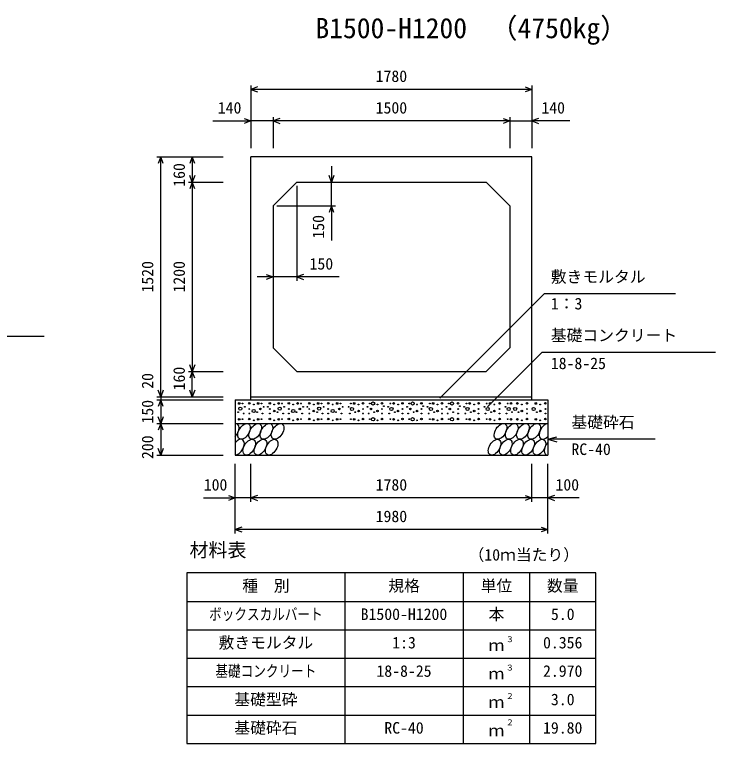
# Model space of a CAD drawing. Units: millimetres, scale not verified. Extents: x -25170 to 75630, y 0 to 35640.
# Drawn here: x 35103 to 39542, y 7825 to 12443 of the extents above; entities that cross this region are included whole.
import ezdxf
from ezdxf.enums import TextEntityAlignment as Align

# ---------------------------------------------------------------- set-up
doc = ezdxf.new("R2010")
doc.units = ezdxf.units.MM
doc.header["$LTSCALE"] = 60
for name, color, linetype, lineweight in [('DIM', 7, 'Continuous', 25), ('HATCH', 6, 'Continuous', 25), ('HYO', 3, 'Continuous', 25), ('HYO2', 4, 'Continuous', 25), ('OUTLINE', 3, 'Continuous', 25), ('TXT', 7, 'Continuous', 25)]:
    doc.layers.add(name, color=color, linetype=linetype, lineweight=lineweight)
doc.styles.add('ＭＳ ゴシック', font='')
doc.styles.get('ＭＳ ゴシック').set_extended_font_data('MS Gothic')

msp = doc.modelspace()

# ---------------------------------------------------------------- linework, layer by layer
at = {"layer": 'DIM'}
for p, q in [((36599.98, 11993.78), (36599.98, 11596.89)), ((36642.27, 11984.17), (36599.98, 11968.78)), ((38379.98, 11968.78), (36599.98, 11968.78)), ((36599.98, 11968.78), (36642.27, 11953.39)), ((38337.7, 11984.17), (38379.98, 11968.78)), ((38379.98, 11968.78), (38337.7, 11953.39)), ((38379.98, 11993.78), (38379.98, 11596.89)), ((36557.7, 11784.17), (36599.98, 11768.78)), ((36739.98, 11793.78), (36739.98, 11596.89)), ((36782.27, 11784.17), (36739.98, 11768.78)), ((38197.7, 11784.17), (38239.98, 11768.78)), ((38239.98, 11793.78), (38239.98, 11596.89)), ((38422.27, 11784.17), (38379.98, 11768.78)), ((36359.24, 11768.78), (36599.98, 11768.78)), ((36599.98, 11768.78), (36557.7, 11753.39)), ((36739.98, 11768.78), (36599.98, 11768.78)), ((38239.98, 11768.78), (36739.98, 11768.78)), ((36739.98, 11768.78), (36782.27, 11753.39)), ((38239.98, 11768.78), (38197.7, 11753.39)), ((38239.98, 11768.78), (38379.98, 11768.78)), ((38620.73, 11768.78), (38379.98, 11768.78)), ((38379.98, 11768.78), (38422.27, 11753.39)), ((36003.88, 11541.89), (36424.98, 11541.89)), ((36028.88, 11541.89), (36013.49, 11499.6)), ((36028.88, 10021.89), (36028.88, 11541.89)), ((36044.27, 11499.6), (36028.88, 11541.89)), ((36228.88, 11541.89), (36213.49, 11499.6)), ((36228.88, 11541.89), (36228.88, 11381.89)), ((36244.27, 11499.6), (36228.88, 11541.89)), ((37110.84, 11481.89), (37110.84, 11381.89)), ((36228.88, 11381.89), (36213.49, 11424.17)), ((36244.27, 11424.17), (36228.88, 11381.89)), ((37110.84, 11381.89), (37095.44, 11424.17)), ((37126.23, 11424.17), (37110.84, 11381.89)), ((36203.88, 11381.89), (36424.98, 11381.89)), ((36228.88, 11381.89), (36213.49, 11339.6)), ((36228.88, 11381.89), (36228.88, 10181.89)), ((36244.27, 11339.6), (36228.88, 11381.89)), ((37110.84, 11231.89), (37110.84, 11381.89)), ((36889.98, 11356.89), (36889.98, 10755.32)), ((36764.98, 11231.89), (37135.84, 11231.89)), ((37110.84, 11231.89), (37095.44, 11189.6)), ((37126.23, 11189.6), (37110.84, 11231.89)), ((37110.84, 11231.89), (37110.84, 11011.01)), ((36739.98, 10780.32), (36639.98, 10780.32)), ((36697.7, 10795.71), (36739.98, 10780.32)), ((36739.98, 10780.32), (36697.7, 10764.93)), ((36889.98, 10780.32), (36739.98, 10780.32)), ((36932.27, 10795.71), (36889.98, 10780.32)), ((37159.45, 10780.32), (36889.98, 10780.32)), ((36889.98, 10780.32), (36932.27, 10764.93)), ((37796.2, 10012.55), (38456.48, 10672.83)), ((39288.89, 10672.83), (38456.48, 10672.83)), ((35291.62, 10402.22), (34192.07, 10402.22)), ((38098.01, 9958.16), (38442.07, 10302.22)), ((39541.62, 10302.22), (38442.07, 10302.22)), ((36228.88, 10181.89), (36213.49, 10224.17)), ((36244.27, 10224.17), (36228.88, 10181.89)), ((36203.88, 10181.89), (36424.98, 10181.89)), ((36228.88, 10181.89), (36213.49, 10139.6)), ((36228.88, 10021.89), (36228.88, 10181.89)), ((36244.27, 10139.6), (36228.88, 10181.89)), ((36003.88, 10021.89), (36424.98, 10021.89)), ((36028.88, 10021.89), (36013.49, 10064.17)), ((36044.27, 10064.17), (36028.88, 10021.89)), ((36028.88, 10021.89), (36028.88, 10001.89)), ((36228.88, 10021.89), (36213.49, 10064.17)), ((36244.27, 10064.17), (36228.88, 10021.89)), ((36003.88, 10001.89), (36424.98, 10001.89)), ((36028.88, 10001.89), (36013.49, 9959.6)), ((36028.88, 10001.89), (36028.88, 9851.89)), ((36044.27, 9959.6), (36028.88, 10001.89)), ((36028.88, 9851.89), (36013.49, 9894.17)), ((36044.27, 9894.17), (36028.88, 9851.89)), ((36003.88, 9851.89), (36424.98, 9851.89)), ((36028.88, 9851.89), (36013.49, 9809.6)), ((36028.88, 9851.89), (36028.88, 9651.89)), ((36044.27, 9809.6), (36028.88, 9851.89)), ((38479.98, 9751.89), (38537.94, 9767.42)), ((39159.79, 9751.89), (38479.98, 9751.89)), ((38479.98, 9751.89), (38537.94, 9736.36)), ((36003.88, 9651.89), (36424.98, 9651.89)), ((36028.88, 9651.89), (36013.49, 9694.17)), ((36044.27, 9694.17), (36028.88, 9651.89)), ((36499.98, 9155.28), (36499.98, 9596.89)), ((36599.98, 9355.28), (36599.98, 9596.89)), ((38379.98, 9355.28), (38379.98, 9596.89)), ((38379.98, 9355.28), (38379.98, 9596.89)), ((38479.98, 9155.28), (38479.98, 9596.89)), ((36300.44, 9380.28), (36499.98, 9380.28)), ((36457.7, 9395.67), (36499.98, 9380.28)), ((36499.98, 9380.28), (36457.7, 9364.88)), ((36599.98, 9380.28), (36499.98, 9380.28)), ((36642.27, 9395.67), (36599.98, 9380.28)), ((38379.98, 9380.28), (36599.98, 9380.28)), ((36599.98, 9380.28), (36642.27, 9364.88)), ((38337.7, 9395.67), (38379.98, 9380.28)), ((38379.98, 9380.28), (38337.7, 9364.88)), ((38479.98, 9380.28), (38379.98, 9380.28)), ((38522.27, 9395.67), (38479.98, 9380.28)), ((38679.53, 9380.28), (38479.98, 9380.28)), ((38479.98, 9380.28), (38522.27, 9364.88)), ((36542.27, 9195.67), (36499.98, 9180.28)), ((38437.7, 9195.67), (38479.98, 9180.28)), ((38479.98, 9180.28), (36499.98, 9180.28)), ((36499.98, 9180.28), (36542.27, 9164.88)), ((38479.98, 9180.28), (38437.7, 9164.88))]:
    msp.add_line(p, q, dxfattribs=at)
at = {"layer": 'HATCH'}
for centre, radius in [((36526.02, 9979.07), 5), ((36547.05, 9979.07), 2.5), ((36589.95, 9979.94), 5), ((36617.99, 9972.06), 2.5), ((36646.02, 9979.07), 5), ((36667.05, 9979.07), 2.5), ((36719.95, 9979.94), 5), ((36747.99, 9972.06), 2.5), ((36776.02, 9979.07), 5), ((36797.05, 9979.07), 2.5), ((36839.95, 9979.94), 5), ((36867.99, 9972.06), 2.5), ((36896.02, 9979.07), 5), ((36917.05, 9979.07), 2.5), ((36969.95, 9979.94), 5), ((36997.99, 9972.06), 2.5), ((37026.02, 9979.07), 5), ((37047.05, 9979.07), 2.5), ((37089.95, 9979.94), 5), ((37117.99, 9972.06), 2.5), ((37146.02, 9979.07), 5), ((37167.05, 9979.07), 2.5), ((37232.91, 9979.07), 2.5), ((37253.94, 9979.07), 5), ((37281.98, 9972.06), 2.5), ((37310.01, 9979.94), 5), ((37352.91, 9979.07), 2.5), ((37373.94, 9979.07), 10), ((37401.98, 9972.06), 2.5), ((37430.01, 9979.94), 5), ((37482.91, 9979.07), 2.5), ((37503.94, 9979.07), 5), ((37531.98, 9972.06), 2.5), ((37560.01, 9979.94), 5), ((37602.91, 9979.07), 2.5), ((37623.94, 9979.07), 10), ((37651.98, 9972.06), 2.5), ((37680.01, 9979.94), 5), ((37732.91, 9979.07), 2.5), ((37753.94, 9979.07), 5), ((37781.98, 9972.06), 2.5), ((37810.01, 9979.94), 5), ((37852.91, 9979.07), 2.5), ((37873.94, 9979.07), 10), ((37911.84, 9979.94), 5), ((37964.73, 9979.07), 2.5), ((37985.76, 9979.07), 5), ((38013.8, 9972.06), 2.5), ((38041.84, 9979.94), 5), ((38092.79, 9979.07), 2.5), ((38113.83, 9979.07), 5), ((38141.86, 9972.06), 2.5), ((38174.77, 9979.94), 5), ((38225.72, 9979.07), 2.5), ((38246.75, 9979.07), 5), ((38287.42, 9979.07), 5), ((38315.46, 9972.06), 2.5), ((38348.36, 9979.94), 5), ((38404.27, 9979.07), 5), ((38432.3, 9972.06), 2.5), ((38465.2, 9979.94), 5), ((36532.56, 9946.05), 10), ((36561.07, 9958.05), 2.5), ((36589.95, 9944.05), 2.5), ((36617.99, 9930.92), 10), ((36660.04, 9944.05), 5), ((36681.07, 9958.05), 2.5), ((36707.53, 9957.15), 2.5), ((36719.95, 9944.05), 2.5), ((36747.99, 9930.92), 5), ((36782.56, 9946.05), 10), ((36811.07, 9958.05), 2.5), ((36839.95, 9944.05), 2.5), ((36867.99, 9930.92), 10), ((36910.04, 9944.05), 5), ((36931.07, 9958.05), 2.5), ((36957.53, 9957.15), 2.5), ((36969.95, 9944.05), 2.5), ((36997.99, 9930.92), 5), ((37032.56, 9946.05), 10), ((37061.07, 9958.05), 2.5), ((37089.95, 9944.05), 2.5), ((37117.99, 9930.92), 10), ((37160.04, 9944.05), 5), ((37181.07, 9958.05), 2.5), ((37218.89, 9958.05), 2.5), ((37239.92, 9944.05), 10), ((37281.98, 9930.92), 5), ((37310.01, 9944.05), 2.5), ((37338.89, 9958.05), 2.5), ((37359.92, 9944.05), 5), ((37401.98, 9930.92), 5), ((37430.01, 9944.05), 2.5), ((37441.35, 9962.37), 2.5), ((37468.89, 9958.05), 2.5), ((37489.92, 9944.05), 10), ((37531.98, 9930.92), 5), ((37560.01, 9944.05), 2.5), ((37588.89, 9958.05), 2.5), ((37609.92, 9944.05), 5), ((37651.98, 9930.92), 5), ((37680.01, 9944.05), 2.5), ((37691.35, 9962.37), 2.5), ((37718.89, 9958.05), 2.5), ((37739.92, 9944.05), 10), ((37781.98, 9930.92), 5), ((37810.01, 9944.05), 2.5), ((37838.89, 9958.05), 2.5), ((37859.92, 9944.05), 5), ((37911.84, 9944.05), 2.5), ((37923.18, 9962.37), 2.5), ((37950.71, 9958.05), 2.5), ((37971.74, 9944.05), 10), ((38013.8, 9930.92), 5), ((38041.84, 9944.05), 2.5), ((38078.78, 9958.05), 2.5), ((38099.81, 9944.05), 10), ((38141.86, 9930.92), 5), ((38174.77, 9944.05), 2.5), ((38211.7, 9958.05), 2.5), ((38232.73, 9944.05), 10), ((38273.4, 9944.05), 10), ((38315.46, 9930.92), 5), ((38348.36, 9944.05), 2.5), ((38390.25, 9944.05), 10), ((38432.3, 9930.92), 5), ((38465.2, 9944.05), 2.5), ((36519.01, 9923.91), 2.5), ((36526.02, 9879.07), 5), ((36547.05, 9879.07), 2.5), ((36554.06, 9916.04), 2.5), ((36589.95, 9879.94), 5), ((36589.95, 9916.04), 2.5), ((36639.01, 9923.91), 2.5), ((36646.02, 9879.07), 5), ((36667.05, 9879.07), 2.5), ((36674.06, 9916.04), 2.5), ((36719.95, 9879.94), 5), ((36719.95, 9916.04), 2.5), ((36769.01, 9923.91), 2.5), ((36776.02, 9879.07), 5), ((36797.05, 9879.07), 2.5), ((36804.06, 9916.04), 2.5), ((36839.95, 9879.94), 5), ((36839.95, 9916.04), 2.5), ((36889.01, 9923.91), 2.5), ((36896.02, 9879.07), 5), ((36917.05, 9879.07), 2.5), ((36924.06, 9916.04), 2.5), ((36969.95, 9879.94), 5), ((36969.95, 9916.04), 2.5), ((37019.01, 9923.91), 2.5), ((37026.02, 9879.07), 5), ((37047.05, 9879.07), 2.5), ((37054.06, 9916.04), 2.5), ((37089.95, 9879.94), 5), ((37089.95, 9916.04), 2.5), ((37139.01, 9923.91), 2.5), ((37146.02, 9879.07), 5), ((37167.05, 9879.07), 2.5), ((37174.06, 9916.04), 2.5), ((37225.9, 9916.04), 2.5), ((37232.91, 9879.07), 2.5), ((37253.94, 9879.07), 5), ((37260.95, 9923.91), 2.5), ((37310.01, 9879.94), 5), ((37310.01, 9916.04), 2.5), ((37345.9, 9916.04), 2.5), ((37352.91, 9879.07), 2.5), ((37373.94, 9879.07), 10), ((37380.95, 9923.91), 2.5), ((37430.01, 9879.94), 5), ((37430.01, 9916.04), 2.5), ((37475.9, 9916.04), 2.5), ((37482.91, 9879.07), 2.5), ((37503.94, 9879.07), 5), ((37510.95, 9923.91), 2.5), ((37560.01, 9879.94), 5), ((37560.01, 9916.04), 2.5), ((37595.9, 9916.04), 2.5), ((37602.91, 9879.07), 2.5), ((37623.94, 9879.07), 10), ((37630.95, 9923.91), 2.5), ((37680.01, 9879.94), 5), ((37680.01, 9916.04), 2.5), ((37725.9, 9916.04), 2.5), ((37732.91, 9879.07), 2.5), ((37753.94, 9879.07), 5), ((37760.95, 9923.91), 2.5), ((37810.01, 9879.94), 5), ((37810.01, 9916.04), 2.5), ((37845.9, 9916.04), 2.5), ((37852.91, 9879.07), 2.5), ((37873.94, 9879.07), 10), ((37880.95, 9923.91), 2.5), ((37911.84, 9879.94), 5), ((37911.84, 9916.04), 2.5), ((37957.72, 9916.04), 2.5), ((37964.73, 9879.07), 2.5), ((37985.76, 9879.07), 5), ((37992.77, 9923.91), 2.5), ((38041.84, 9879.94), 5), ((38041.84, 9916.04), 2.5), ((38085.79, 9916.04), 2.5), ((38092.79, 9879.07), 2.5), ((38113.83, 9879.07), 5), ((38120.83, 9923.91), 2.5), ((38174.77, 9879.94), 5), ((38174.77, 9916.04), 2.5), ((38218.71, 9916.04), 2.5), ((38225.72, 9879.07), 2.5), ((38246.75, 9879.07), 5), ((38253.76, 9923.91), 2.5), ((38287.42, 9879.07), 5), ((38294.43, 9923.91), 2.5), ((38348.36, 9879.94), 5), ((38348.36, 9916.04), 2.5), ((38404.27, 9879.07), 5), ((38411.27, 9923.91), 2.5), ((38465.2, 9879.94), 5), ((38465.2, 9916.04), 2.5), ((36617.99, 9872.06), 2.5), ((36747.99, 9872.06), 2.5), ((36867.99, 9872.06), 2.5), ((36997.99, 9872.06), 2.5), ((37117.99, 9872.06), 2.5), ((37281.98, 9872.06), 2.5), ((37401.98, 9872.06), 2.5), ((37531.98, 9872.06), 2.5), ((37651.98, 9872.06), 2.5), ((37781.98, 9872.06), 2.5), ((38013.8, 9872.06), 2.5), ((38141.86, 9872.06), 2.5), ((38315.46, 9872.06), 2.5), ((38432.3, 9872.06), 2.5)]:
    msp.add_circle(centre, radius, dxfattribs=at)
for centre, start_param, end_param in [((36485.33, 9801.88), 4.3355439, 6.7245934), ((38464.54, 9801.88), 0.4199491, 4.357003), ((36518.58, 9701.89), 3.4740877, 7.5860497), ((38497.79, 9701.89), 1.2805297, 3.4964223)]:
    msp.add_ellipse(centre, major_axis=(29.09, 47.08), ratio=0.5792, start_param=start_param, end_param=end_param, dxfattribs=at)
for centre in [(36556.29, 9801.88), (36627.24, 9801.88), (36698.2, 9801.88), (36769.15, 9801.88), (38180.71, 9801.88), (38251.67, 9801.88), (38322.63, 9801.88), (38393.58, 9801.88), (36589.53, 9701.89), (36660.49, 9701.89), (36731.45, 9701.89), (38143.01, 9701.89), (38213.96, 9701.89), (38284.92, 9701.89), (38355.87, 9701.89), (38426.83, 9701.89)]:
    msp.add_ellipse(centre, major_axis=(29.09, 47.08), ratio=0.5792, dxfattribs=at)
at = {"layer": 'HYO'}
for p, q in [((38784.98, 8905.28), (36194.98, 8905.28)), ((36194.98, 8905.28), (36194.98, 7825.28)), ((37194.98, 8905.28), (37194.98, 7825.28)), ((37944.98, 8905.28), (37944.98, 7825.28)), ((38364.98, 8905.28), (38364.98, 7825.28)), ((38784.98, 7825.28), (38784.98, 8905.28)), ((36194.98, 8725.28), (38784.98, 8725.28)), ((36194.98, 7825.28), (38784.98, 7825.28))]:
    msp.add_line(p, q, dxfattribs=at)
at = {"layer": 'HYO2'}
for p, q in [((36194.98, 8545.28), (38784.98, 8545.28)), ((36194.98, 8365.28), (38784.98, 8365.28)), ((36194.98, 8185.28), (38784.98, 8185.28)), ((36194.98, 8005.28), (38784.98, 8005.28))]:
    msp.add_line(p, q, dxfattribs=at)
at = {"layer": 'OUTLINE'}
for p, q in [((38379.98, 11541.89), (36599.98, 11541.89)), ((36599.98, 10001.89), (36599.98, 11541.89)), ((38379.98, 10001.89), (38379.98, 11541.89)), ((36739.98, 11231.89), (36889.98, 11381.89)), ((36889.98, 11381.89), (38089.98, 11381.89)), ((38089.98, 11381.89), (38239.98, 11231.89)), ((36739.98, 11231.89), (36739.98, 10331.89)), ((38239.98, 11231.89), (38239.98, 10331.89)), ((36739.98, 10331.89), (36889.98, 10181.89)), ((38239.98, 10331.89), (38089.98, 10181.89)), ((36889.98, 10181.89), (38089.98, 10181.89)), ((36599.98, 10021.89), (38379.98, 10021.89)), ((36499.98, 10001.89), (36499.98, 9651.89)), ((36499.98, 10001.89), (38479.98, 10001.89)), ((38479.98, 10001.89), (38479.98, 9651.89)), ((36499.98, 9851.89), (38479.98, 9851.89)), ((36499.98, 9651.89), (38479.98, 9651.89))]:
    msp.add_line(p, q, dxfattribs=at)

# ---------------------------------------------------------------- texts
at = {"layer": 'DIM', "style": 'ＭＳ ゴシック'}
for s, p in [('1780', (37389.98, 11993.78)), ('140', (36390.34, 11793.78)), ('1500', (37389.98, 11793.78)), ('140', (38439.62, 11793.78)), ('150', (36971.39, 10805.32)), ('敷きモルタル', (38499.33, 10722.83)), ('1：3', (38499.33, 10552.72)), ('基礎コンクリート', (38499.33, 10352.22)), ('18-8-25', (38499.33, 10174.59)), ('基礎砕石', (38629.72, 9801.89)), ('RC-40', (38629.72, 9630.51)), ('100', (36301.34, 9405.28)), ('1780', (37389.98, 9405.28)), ('100', (38528.62, 9405.28)), ('1980', (37389.98, 9205.28))]:
    msp.add_text(s, height=73.31, dxfattribs=at).set_placement(p, align=Align.BOTTOM_LEFT)
for s, p in [('160', (36203.88, 11351.89)), ('150', (37085.84, 11023.39)), ('1520', (36003.88, 10681.89)), ('1200', (36203.88, 10681.89)), ('160', (36203.88, 10061.89)), ('20', (36003.88, 10071.96)), ('150', (36003.88, 9851.89)), ('200', (36003.88, 9626.89))]:
    msp.add_text(s, height=73.31, rotation=90, dxfattribs=at).set_placement(p, align=Align.BOTTOM_LEFT)
at = {"layer": 'TXT', "style": 'ＭＳ ゴシック'}
for s, height, p in [('B1500-H1200', 128.3, (37008.73, 12254.39)), ('（4750kg）', 128.3, (38113.57, 12254.39)), ('材料表', 87.98, (36211.65, 8980.28)), ('（10ｍ当たり）', 73.31, (37978.31, 8961.94)), ('種\u3000別', 73.31, (36544.98, 8765.28)), ('規格', 73.31, (37469.98, 8765.28)), ('単位', 73.31, (38054.98, 8765.28)), ('数量', 73.31, (38474.98, 8765.28)), ('本', 73.31, (38104.98, 8585.28)), ('B1500-H1200', 73.31, (37294.98, 8585.28)), ('5.0', 73.31, (38499.98, 8585.28)), ('敷きモルタル', 73.31, (36394.98, 8405.28)), ('1:3', 73.31, (37494.98, 8405.28)), ('３', 36.66, (38214.22, 8455.89)), ('0.356', 73.31, (38449.98, 8405.28)), ('ｍ', 73.31, (38104.98, 8388.61)), ('18-8-25', 73.31, (37394.98, 8225.28)), ('３', 36.66, (38214.22, 8275.89)), ('2.970', 73.31, (38449.98, 8225.28)), ('ｍ', 73.31, (38104.98, 8208.61)), ('基礎型砕', 73.31, (36494.98, 8045.28)), ('２', 36.66, (38214.22, 8095.89)), ('3.0', 73.31, (38499.98, 8045.28)), ('ｍ', 73.31, (38104.98, 8028.61)), ('基礎砕石', 73.31, (36494.98, 7865.28)), ('RC-40', 73.31, (37444.98, 7865.28)), ('２', 36.66, (38214.22, 7929.22)), ('19.80', 73.31, (38449.98, 7865.28)), ('ｍ', 73.31, (38104.98, 7848.61))]:
    msp.add_text(s, height=height, dxfattribs=at).set_placement(p, align=Align.BOTTOM_LEFT)
at = {"layer": 'TXT', "style": 'ＭＳ ゴシック', "width": 0.8}
for s, p in [('ボックスカルバート', (36334.98, 8585.28)), ('基礎コンクリート', (36374.98, 8225.28))]:
    msp.add_text(s, height=73.31, dxfattribs=at).set_placement(p, align=Align.BOTTOM_LEFT)

doc.saveas('drawing.dxf')
